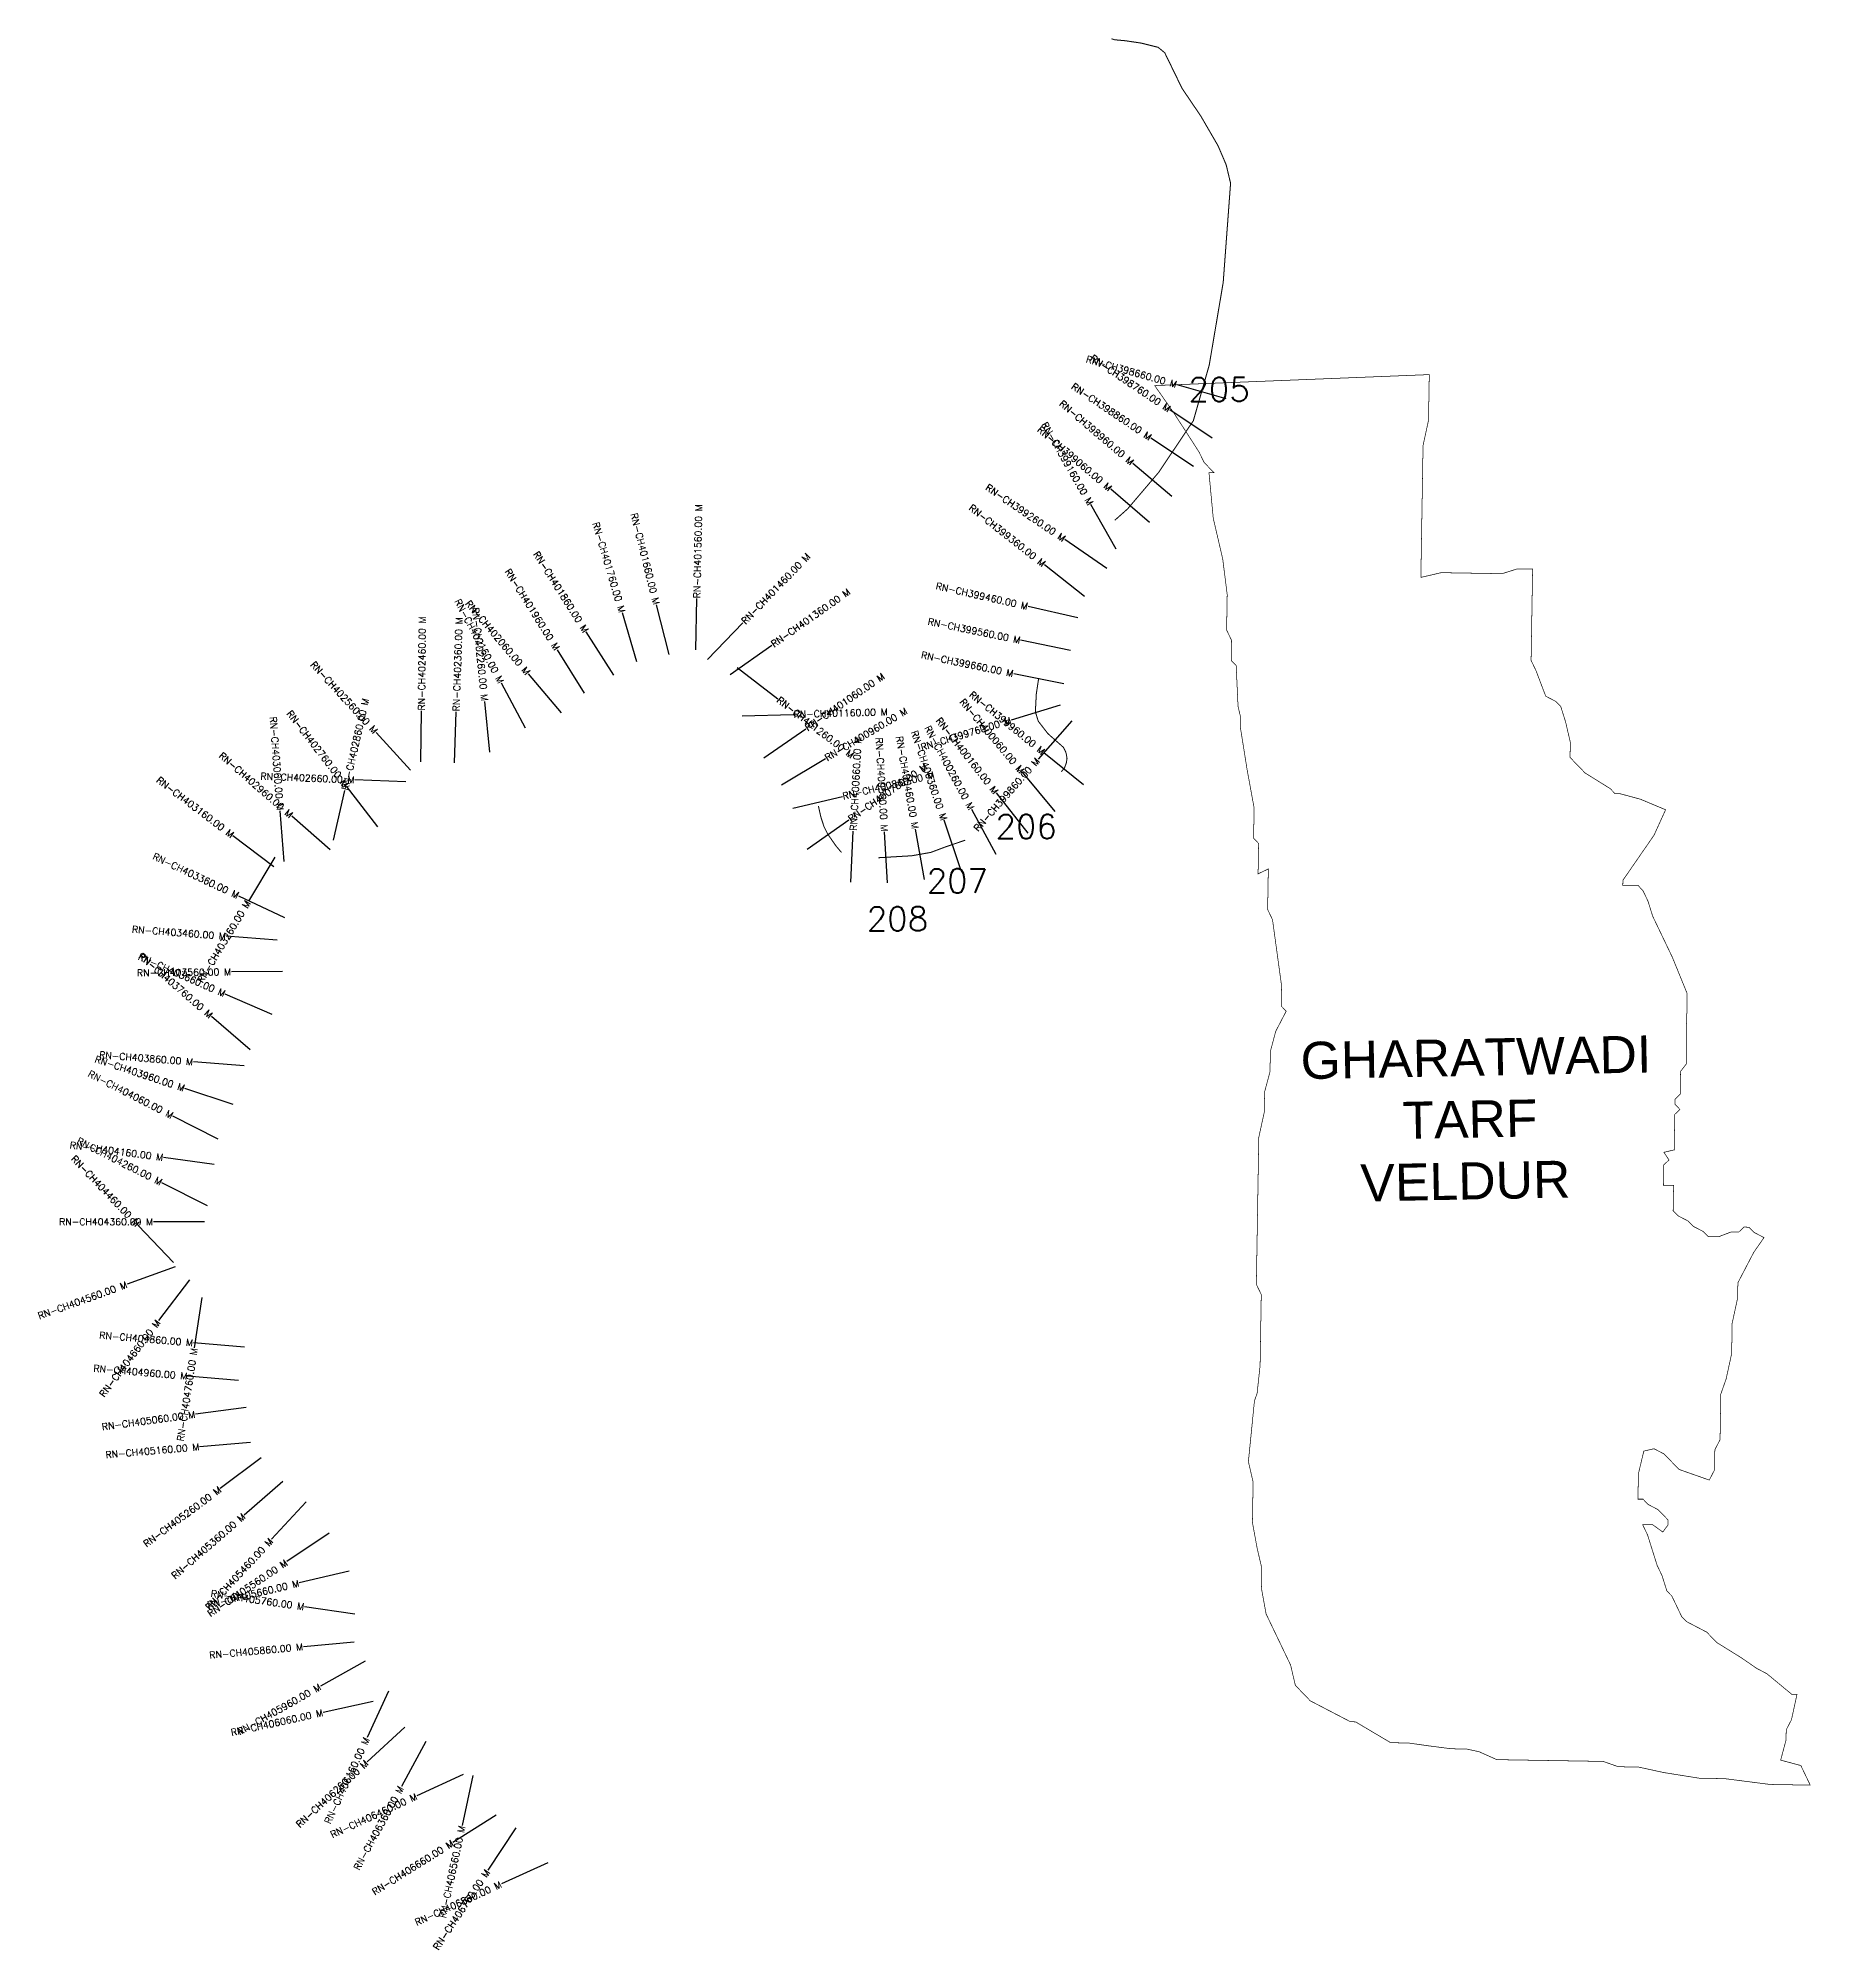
# Model space of a CAD drawing. Header units: metres. Extents: x 301992 to 307195, y 1940080 to 1945691.
import ezdxf
from ezdxf.enums import TextEntityAlignment as Align

# ---------------------------------------------------------------- set-up
doc = ezdxf.new("R2010")
doc.units = ezdxf.units.M
for name, color, linetype in [('CS', 134, 'Continuous'), ('CSMark', 6, 'Continuous'), ('NATURALLY PROTECTED', 3, 'Continuous'), ('VILLAGE NAME', 250, 'Continuous')]:
    doc.layers.add(name, color=color, linetype=linetype)
doc.styles.get("Standard").update_dxf_attribs({"font": 'simplex.shx'})

msp = doc.modelspace()

# ---------------------------------------------------------------- linework, layer by layer
at = {"color": 6, "const_width": 2, "flags": 128}
msp.add_lwpolyline([(305269.5, 1944671.3), (306075.6, 1944703.5), (306073.4, 1944569.6), (306057.3, 1944495.3), (306050.9, 1944108.3), (306110.7, 1944122.2), (306289.3, 1944119.2), (306334.2, 1944133.4), (306364, 1944132.9), (306378.9, 1944132.6), (306374.5, 1943864.7), (306388.9, 1943834.6), (306417.4, 1943759.7), (306446.9, 1943744.3), (306461.6, 1943729.2), (306475.7, 1943684.3), (306489.6, 1943624.5), (306488.9, 1943579.8), (306532.8, 1943534.4), (306606.5, 1943488.5), (306621.2, 1943473.4), (306636.1, 1943473.3), (306695.4, 1943457.3), (306769.3, 1943426.3), (306735.4, 1943351.7), (306643.9, 1943219.3), (306643.7, 1943204.4), (306688.3, 1943204.4), (306703, 1943188.6), (306717.4, 1943158.6), (306731.5, 1943113.7), (306789, 1942993.7), (306831.9, 1942888.7), (306831.9, 1942836.4), (306830.2, 1942784.6), (306830.2, 1942680.5), (306813.2, 1942658.4), (306812.1, 1942591.4), (306797, 1942576.8), (306796.7, 1942561.9), (306811.3, 1942546.8), (306796.2, 1942532.2), (306794.5, 1942428), (306764.5, 1942421), (306779.1, 1942398.5), (306764, 1942383.9), (306763.1, 1942324.4), (306792.8, 1942323.9), (306791.5, 1942249.5), (306806.2, 1942234.4), (306835.7, 1942219), (306850.3, 1942203.8), (306879.8, 1942188.5), (306894.5, 1942173.4), (306924.2, 1942172.9), (306961.7, 1942187.1), (306984, 1942186.8), (306999.1, 1942201.4), (307014, 1942201.1), (307028.6, 1942186), (307058.1, 1942170.7), (307027.6, 1942126.5), (306981.5, 1942038), (306980.8, 1941993.3), (306964.7, 1941919.2), (306963.2, 1941829.9), (306947, 1941755.8), (306931.4, 1941711.4), (306929.2, 1941577.5), (306913.9, 1941548), (306912.9, 1941488.5), (306897.5, 1941459), (306808.7, 1941490.2), (306764.8, 1941535.6), (306735.3, 1941550.9), (306705.4, 1941544), (306689.4, 1941477.3), (306688.2, 1941402.9), (306703.1, 1941402.9), (306717.7, 1941387.5), (306747.2, 1941372.2), (306776.5, 1941341.9), (306776.2, 1941327), (306761.1, 1941306.4), (306731.6, 1941327.8), (306701.8, 1941328.3), (306716.2, 1941298.3), (306744.5, 1941208.5), (306758.9, 1941178.5), (306773, 1941133.6), (306787.7, 1941118.5), (306816.4, 1941058.5), (306831.1, 1941043.4), (306890.1, 1941012.6), (306919.3, 1940982.3), (306993, 1940936.5), (307037.1, 1940906), (307066.6, 1940890.6), (307140, 1940829.9), (307154.9, 1940829.6), (307138.8, 1940755.5), (307123.4, 1940726), (307122.9, 1940696.2), (307107.1, 1940637), (307166.3, 1940621.1), (307193.9, 1940563.6), (307075.9, 1940565.6), (306942.3, 1940582.7), (306868, 1940583.9), (306764.1, 1940600.5), (306690, 1940616.6), (306630.5, 1940617.6), (306586.2, 1940633.2), (306273.8, 1940638.4), (306222.2, 1940661.5), (306185.1, 1940669.6), (306140.5, 1940670.3), (306073.7, 1940678.9), (306014.4, 1940687.3), (305962.3, 1940688.1), (305859.2, 1940749.3), (305844.3, 1940749.6), (305726.3, 1940811), (305682.5, 1940856.4), (305668.5, 1940916.1), (305596.6, 1941066), (305583, 1941140.7), (305584, 1941200.1), (305570.1, 1941259.9), (305556.5, 1941334.5), (305558.4, 1941453.5), (305544.6, 1941513.2), (305562.4, 1941691.4), (305570.2, 1941713.6), (305579, 1941795.2), (305582.4, 1942003.4), (305568, 1942033.4), (305575.1, 1942464.7), (305591.3, 1942538.8), (305592.2, 1942598.3), (305608.1, 1942657.5), (305609.1, 1942717), (305624.9, 1942776.2), (305655.6, 1942835.2), (305641, 1942850.3), (305642, 1942909.8), (305615.4, 1943103.7), (305601.1, 1943133.6), (305603.1, 1943252.6), (305573.1, 1943238.2), (305574.5, 1943327.5), (305559.9, 1943342.6), (305561.4, 1943431.8), (305540.9, 1943543.7), (305520.7, 1943670.5), (305521.2, 1943700.2), (305514.2, 1943730.1), (305508.8, 1943849.2), (305494.2, 1943864.3), (305495.1, 1943923.8), (305480.7, 1943953.8), (305482.4, 1944057.9), (305469.3, 1944162.2), (305441.5, 1944281.7), (305428.9, 1944415.8), (305443.7, 1944415.5), (305414.5, 1944445.8), (305400.1, 1944475.7), (305363.9, 1944532.1), (305323.9, 1944593.7), (305269.5, 1944671.3)], dxfattribs=at)
at = {"layer": 'CS'}
for p, q in [((305479.4, 1944632.5), (305335.2, 1944673.7)), ((305438.7, 1944516.7), (305314.1, 1944600.3)), ((305383, 1944433.7), (305258.4, 1944517.3)), ((305319.5, 1944345.8), (305205.2, 1944443)), ((305254.7, 1944269.7), (305140.5, 1944366.8)), ((305156.9, 1944191.6), (305082.4, 1944321.8)), ((305129.3, 1944134.7), (305005.4, 1944219.2)), ((305064, 1944052.5), (304946.1, 1944145.2)), ((303749.8, 1943860.6), (303707.1, 1944004.4)), ((303844, 1943882.5), (303807.6, 1944028)), ((303922.4, 1943896.1), (303925.5, 1944046)), ((305044.4, 1943989.5), (304898.1, 1944022.6)), ((303681.4, 1943821.8), (303601, 1943948.5)), ((303956.4, 1943867.3), (304060.6, 1943975.2)), ((303596.1, 1943768.9), (303516.4, 1943896)), ((304023.4, 1943823), (304146.1, 1943909.4)), ((305022.7, 1943893.5), (304875.7, 1943923.6)), ((304044.3, 1943843.6), (304163.4, 1943752.3)), ((303422.5, 1943665.7), (303352.2, 1943798.2)), ((303527.9, 1943711.2), (303431, 1943825.7)), ((305002.6, 1943795.5), (304855.6, 1943825.7)), ((303317.9, 1943595.1), (303303, 1943744.4)), ((304991.9, 1943733.2), (304848.4, 1943689.5)), ((303115.8, 1943566.6), (303117.2, 1943716.6)), ((303214, 1943564.2), (303218.9, 1943714.1)), ((304058.7, 1943702.4), (304208.6, 1943706.3)), ((304121.9, 1943579.1), (304245.4, 1943664.2)), ((305026.3, 1943687.7), (304927.1, 1943575.2)), ((303085.4, 1943542.7), (302984.1, 1943653.3)), ((304174.2, 1943499.8), (304303, 1943576.6)), ((305061, 1943499.4), (304944.4, 1943593.8)), ((302989.5, 1943376.5), (302897.6, 1943495.1)), ((303071.3, 1943507.8), (302921.5, 1943513.7)), ((304977.7, 1943421.6), (304881.2, 1943536.5)), ((302858.9, 1943336.6), (302892.2, 1943482.8)), ((304206.9, 1943431), (304352.8, 1943465.5)), ((304897.7, 1943357.7), (304804.9, 1943475.6)), ((302713.8, 1943274), (302702.6, 1943423.5)), ((302849.6, 1943309.1), (302736.4, 1943407.6)), ((304249.2, 1943310.6), (304372, 1943396.7)), ((304699.9, 1943253.2), (304651.9, 1943395.3)), ((304804, 1943295.1), (304733, 1943427.2)), ((302683.4, 1943259), (302563.8, 1943349.6)), ((304377.4, 1943214.1), (304384.8, 1943363.9)), ((304485.4, 1943212), (304476.6, 1943361.7)), ((304593.5, 1943221.7), (304567.5, 1943369.4)), ((302686.4, 1943286.9), (302609, 1943158.4)), ((302716.5, 1943109), (302580.8, 1943173.1)), ((302693.4, 1943043.6), (302543.9, 1943054.9)), ((302709.2, 1942951.9), (302559.2, 1942950.4)), ((302678.7, 1942825.1), (302541.3, 1942885.3)), ((302614.6, 1942721.9), (302501, 1942819.8)), ((302597.2, 1942674.7), (302447.6, 1942686.1)), ((302564.6, 1942561.2), (302422.3, 1942608.4)), ((302520.8, 1942459.1), (302387.3, 1942527.4)), ((302508.5, 1942385.5), (302359.9, 1942405.5)), ((302488.9, 1942263.8), (302355, 1942331.5)), ((302389.3, 1942097.9), (302285.7, 1942206.4)), ((302480.6, 1942216.9), (302330.6, 1942216.9)), ((302394.1, 1942084.4), (302253, 1942033.6)), ((302435.9, 1942046.3), (302345.2, 1941926.9)), ((302472.5, 1941995.1), (302450.3, 1941846.8)), ((302597.3, 1941849.2), (302447.8, 1941861.6)), ((302580.1, 1941751), (302430.6, 1941763.8)), ((302602.4, 1941672.2), (302453.7, 1941652)), ((302615.5, 1941569.4), (302466, 1941556.6)), ((302646.9, 1941523.8), (302526.6, 1941434.3)), ((302709.8, 1941455), (302596.7, 1941356.4)), ((302779, 1941395), (302676.9, 1941285.1)), ((302846.3, 1941303.3), (302722, 1941219.5)), ((302904.5, 1941192), (302758.6, 1941157)), ((302921.9, 1941065.4), (302773.4, 1941086.8)), ((302919.8, 1940983.5), (302770.5, 1940969.9)), ((302951.5, 1940927.6), (302820.8, 1940854)), ((302975.1, 1940809), (302828.6, 1940776.9)), ((303020.6, 1940839.1), (302957.4, 1940703.1)), ((303068, 1940733.5), (302957.5, 1940632.1)), ((303130, 1940691.4), (303058.2, 1940559.7)), ((303239.9, 1940594.6), (303103.5, 1940532.2)), ((303267.8, 1940591.6), (303236.6, 1940444.9)), ((303336.4, 1940475.3), (303209.4, 1940395.5)), ((303394.7, 1940438.7), (303311.7, 1940313.8)), ((303488.3, 1940336), (303351.7, 1940273.9))]:
    msp.add_line(p, q, dxfattribs=at)
at = {"layer": 'NATURALLY PROTECTED', "const_width": 3, "flags": 128}
for points in [[(305142.8, 1945689.3), (305151.9, 1945686.3), (305184.3, 1945683.3), (305231.1, 1945676.3), (305279.8, 1945664), (305299.1, 1945648), (305349.8, 1945543.8), (305405.3, 1945461.7), (305455.6, 1945375), (305479.4, 1945319.3), (305492.3, 1945265.3), (305470.7, 1944974.2), (305429.6, 1944731.1), (305383.1, 1944568.4), (305281.1, 1944416.4), (305190.1, 1944309.4), (305152.3, 1944275.9)], [(304929.6, 1943813.2), (304927.7, 1943804), (304922.1, 1943766.7), (304919.3, 1943714), (304927.7, 1943686.4), (304956, 1943649.8), (304986.7, 1943622.7), (305001.7, 1943609.5), (305008.4, 1943596.4), (305010.3, 1943588.4), (305012.2, 1943577.2), (305010.1, 1943563.2), (305004.7, 1943549.1), (304995.3, 1943537.5)], [(304350.2, 1943300.9), (304334.4, 1943319.6), (304309.8, 1943354.8), (304298.8, 1943376.7), (304289.6, 1943405.3), (304282.3, 1943437.5)], [(304713.3, 1943336.9), (304657, 1943317.9), (304612.2, 1943301.1), (304556.4, 1943291.3), (304458.6, 1943285.5)]]:
    msp.add_lwpolyline(points, dxfattribs=at)

# ---------------------------------------------------------------- texts
at = {"char_height": 70, "attachment_point": 1}
for s, insert in [('205', (305368.6, 1944694.8)), ('206', (304802.3, 1943412)), ('207', (304600.3, 1943252.5)), ('208', (304424.4, 1943141.1))]:
    msp.add_mtext_dynamic_manual_height_columns(s, width=95.172, gutter_width=1, heights=[0], dxfattribs=dict(at, insert=insert))
at = {"layer": 'CSMark'}
for s, rotation, p in [('RN-CH398660.00 M', 344.0454, (305334.2, 1944674)), ('RN-CH398760.00 M', 326.1386, (305313.3, 1944600.9)), ('RN-CH398860.00 M', 326.1386, (305257.6, 1944517.8)), ('RN-CH398960.00 M', 319.629, (305204.5, 1944443.6)), ('RN-CH399160.00 M', 299.7854, (305081.9, 1944322.7)), ('RN-CH399060.00 M', 319.629, (305139.7, 1944367.5)), ('RN-CH399260.00 M', 325.6999, (305004.6, 1944219.8)), ('RN-CH401660.00 M', 284.0337, (303807.4, 1944029)), ('RN-CH399360.00 M', 321.8449, (304945.3, 1944145.8)), ('RN-CH401760.00 M', 286.5397, (303706.8, 1944005.4)), ('RN-CH401860.00 M', 302.4208, (303600.5, 1943949.3)), ('RN-CH401960.00 M', 302.0776, (303515.9, 1943896.8)), ('RN-CH399460.00 M', 347.2518, (304897.1, 1944022.9)), ('RN-CH402160.00 M', 297.9498, (303351.7, 1943799.1)), ('RN-CH402060.00 M', 310.2414, (303430.4, 1943826.4)), ('RN-CH402260.00 M', 275.7049, (303302.9, 1943745.4)), ('RN-CH399560.00 M', 348.4068, (304874.7, 1943923.8)), ('RN-CH399660.00 M', 348.4068, (304854.6, 1943825.9)), ('RN-CH402560.00 M', 312.4991, (302983.4, 1943654)), ('RN-CH400060.00 M', 310.0464, (304880.5, 1943537.2)), ('RN-CH399960.00 M', 320.9879, (304943.7, 1943594.5)), ('RN-CH403060.00 M', 274.282, (302702.5, 1943424.5)), ('RN-CH402760.00 M', 307.7693, (302897, 1943495.9)), ('RN-CH399760.00 M', 16.947, (304847.4, 1943689.2)), ('RN-CH400260.00 M', 298.2751, (304732.5, 1943428.1)), ('RN-CH400160.00 M', 308.2036, (304804.3, 1943476.4)), ('RN-CH400560.00 M', 273.3735, (304476.5, 1943362.7)), ('RN-CH400460.00 M', 279.9895, (304567.3, 1943370.4)), ('RN-CH400360.00 M', 288.6708, (304651.6, 1943396.2)), ('RN-CH402960.00 M', 318.9866, (302735.6, 1943408.2)), ('RN-CH399860.00 M', 48.6005, (304926.5, 1943574.5)), ('RN-CH403160.00 M', 322.8233, (302563, 1943350.2)), ('RN-CH402660.00 M', 357.7271, (302920.5, 1943513.8)), ('RN-CH403360.00 M', 334.7234, (302579.9, 1943173.5)), ('RN-CH403260.00 M', 58.9317, (302608.5, 1943157.6)), ('RN-CH403460.00 M', 355.6778, (302542.9, 1943055)), ('RN-CH403660.00 M', 336.3148, (302540.4, 1942885.7)), ('RN-CH403760.00 M', 319.2738, (302500.2, 1942820.4)), ('RN-CH403560.00 M', 0.5787, (302558.2, 1942950.4)), ('RN-CH403860.00 M', 355.636, (302446.6, 1942686.2)), ('RN-CH404060.00 M', 332.9225, (302386.4, 1942527.8)), ('RN-CH403960.00 M', 341.6523, (302421.3, 1942608.7)), ('RN-CH404160.00 M', 352.3279, (302358.9, 1942405.7)), ('RN-CH404260.00 M', 333.1502, (302354.1, 1942332)), ('RN-CH404460.00 M', 313.6577, (302285, 1942207.2)), ('RN-CH404560.00 M', 19.8032, (302252, 1942033.3)), ('RN-CH404660.00 M', 52.7995, (302344.6, 1941926.1)), ('RN-CH404860.00 M', 355.2634, (302446.8, 1941861.7)), ('RN-CH404760.00 M', 81.4735, (302450.1, 1941845.8)), ('RN-CH404960.00 M', 355.1276, (302429.6, 1941763.8)), ('RN-CH405060.00 M', 7.7201, (302452.7, 1941651.9)), ('RN-CH405160.00 M', 4.8857, (302465, 1941556.5)), ('RN-CH405260.00 M', 36.6764, (302525.8, 1941433.7)), ('RN-CH405360.00 M', 41.0645, (302595.9, 1941355.8)), ('RN-CH405460.00 M', 47.1213, (302676.3, 1941284.4)), ('RN-CH405560.00 M', 33.9769, (302721.1, 1941218.9)), ('RN-CH405660.00 M', 13.5055, (302757.7, 1941156.7)), ('RN-CH405760.00 M', 351.8232, (302772.4, 1941086.9)), ('RN-CH405860.00 M', 5.1942, (302769.5, 1940969.8)), ('RN-CH405960.00 M', 29.3645, (302819.9, 1940853.6)), ('RN-CH406060.00 M', 12.3655, (302827.6, 1940776.6)), ('RN-CH406160.00 M', 65.0746, (302956.9, 1940702.2)), ('RN-CH406260.00 M', 42.5724, (302956.8, 1940631.4)), ('RN-CH406460.00 M', 24.5801, (303102.6, 1940531.8)), ('RN-CH406360.00 M', 61.4072, (303057.7, 1940558.8)), ('RN-CH406560.00 M', 77.9686, (303236.3, 1940444)), ('RN-CH406660.00 M', 32.1564, (303208.5, 1940395)), ('RN-CH406760.00 M', 56.3948, (303311.2, 1940312.9)), ('RN-CH406860.00 M', 24.4482, (303350.8, 1940273.5))]:
    msp.add_text(s, height=20, rotation=rotation, dxfattribs=at).set_placement(p, align=Align.MIDDLE_RIGHT)
for s, rotation, p in [('RN-CH401560.00 M', 88.82, (303925.5, 1944047)), ('RN-CH401460.00 M', 46.0119, (304061.3, 1943975.9)), ('RN-CH401360.00 M', 35.1653, (304146.9, 1943910)), ('RN-CH402460.00 M', 89.4752, (303117.2, 1943717.6)), ('RN-CH402360.00 M', 88.1449, (303218.9, 1943715.1)), ('RN-CH401060.00 M', 34.542, (304246.2, 1943664.7)), ('RN-CH402860.00 M', 77.1452, (302892.5, 1943483.8)), ('RN-CH401260.00 M', 322.5151, (304164.2, 1943751.7)), ('RN-CH401160.00 M', 1.5057, (304209.6, 1943706.4)), ('RN-CH400960.00 M', 30.798, (304303.9, 1943577.1)), ('RN-CH400660.00 M', 87.1444, (304384.9, 1943364.9)), ('RN-CH400760.00 M', 35.0083, (304372.8, 1943397.2)), ('RN-CH400860.00 M', 13.3192, (304353.8, 1943465.8))]:
    msp.add_text(s, height=20, rotation=rotation, dxfattribs=at).set_placement(p, align=Align.MIDDLE_LEFT)
msp.add_text('RN-CH404360.00 M', height=20, dxfattribs=at).set_placement((302329.6, 1942216.9), align=Align.MIDDLE_RIGHT)
at = {"layer": 'VILLAGE NAME', "insert": (305696.7, 1942744.4), "char_height": 108.748, "attachment_point": 1, "rotation": 1.1028}
msp.add_mtext_dynamic_manual_height_columns('{\\fArial|b0|i0|c0|p34;GHARATWADI \\P       TARF \\P    VELDUR}', width=1571.314, gutter_width=543.7, heights=[0], dxfattribs=at)

doc.saveas('drawing.dxf')
